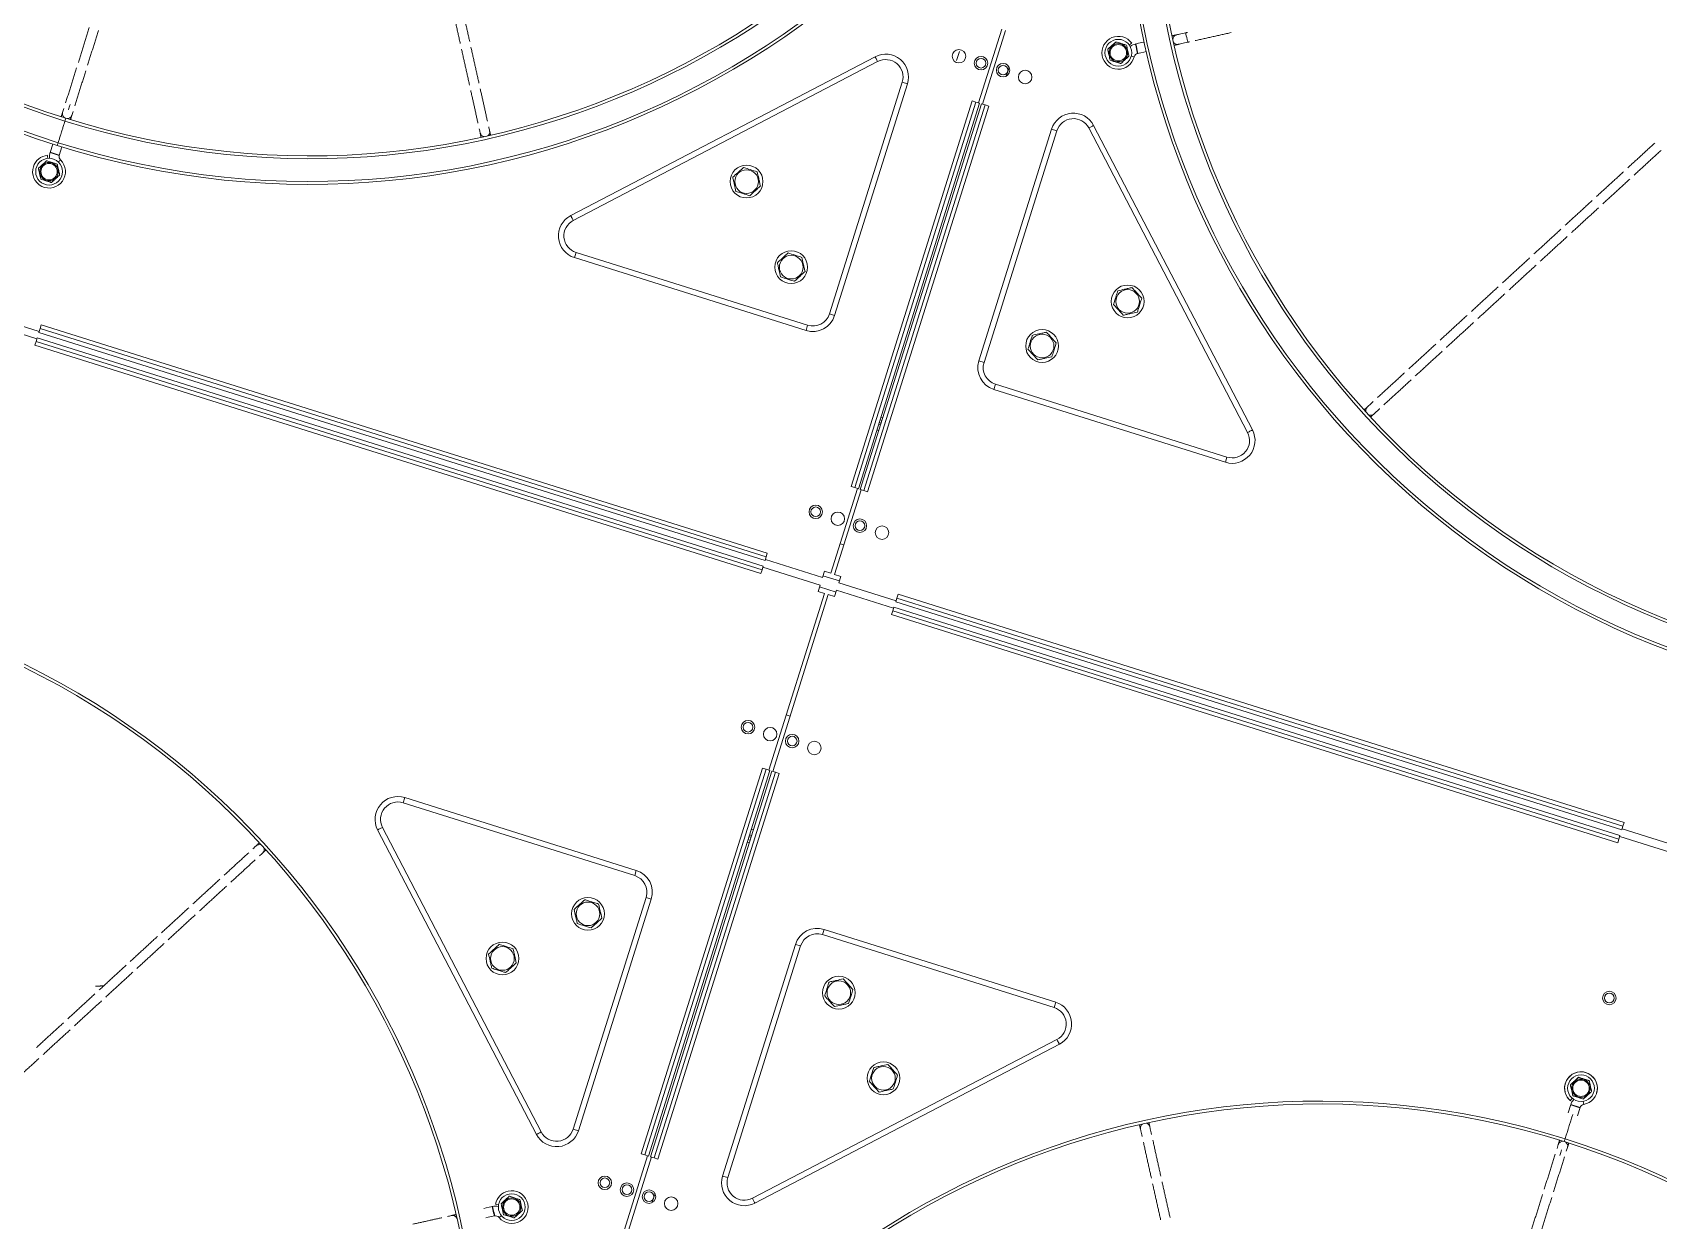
# Model space of a CAD drawing. Header units: metres. Extents: x -17822 to 152406, y -4219 to 19791.
# Drawn here: x 115973.1 to 116057.4, y 6709.3 to 6770.9 of the extents above; entities that cross this region are included whole.
import ezdxf

# ---------------------------------------------------------------- set-up
doc = ezdxf.new("R2010")
doc.units = ezdxf.units.M
doc.header["$LTSCALE"] = 100
doc.header["$MEASUREMENT"] = 0
doc.layers.get('0').update_dxf_attribs({"color": 9, "lineweight": 9})
doc.layers.add('Chiller', color=32, linetype='Continuous', lineweight=9)

# ---------------------------------------------------------------- blocks, each defined once
blk = doc.blocks.new('Chiller')
at = {"layer": 'Chiller', "linetype": 'Continuous'}
for p, q in [((201.935, 90.194), (200.735, 86.378)), ((202.132, 90.132), (200.933, 86.316)), ((195.373, 88.768), (179.592, 80.536)), ((179.722, 80.285), (195.503, 88.518)), ((199.742, 89.043), (199.596, 88.576)), ((202.245, 88), (202.171, 87.766)), ((202.318, 88.234), (202.245, 88)), ((196.778, 87.45), (193.004, 75.443)), ((193.274, 75.358), (197.048, 87.365)), ((196.778, 87.45), (197.048, 87.365)), ((153.318, 86.082), (153.255, 85.882)), ((153.557, 86.009), (153.602, 86.152)), ((153.602, 86.152), (153.647, 86.295)), ((200.405, 86.482), (194.122, 66.496)), ((200.596, 86.422), (194.313, 66.436)), ((200.786, 86.362), (194.504, 66.376)), ((194.599, 66.346), (200.882, 86.332)), ((194.79, 66.286), (201.073, 86.272)), ((194.981, 66.226), (201.263, 86.212)), ((200.405, 86.482), (200.596, 86.422)), ((200.596, 86.422), (200.786, 86.362)), ((201.073, 86.272), (200.882, 86.332)), ((201.263, 86.212), (201.073, 86.272)), ((153.274, 85.109), (153.319, 85.252)), ((153.332, 85.294), (153.319, 85.252)), ((153.332, 85.294), (153.377, 85.437)), ((153.422, 85.58), (153.377, 85.437)), ((153.732, 85.732), (153.796, 85.935)), ((214.931, 69.427), (206.699, 85.208)), ((152.979, 84.17), (153.024, 84.313)), ((153.041, 84.368), (153.024, 84.313)), ((153.041, 84.368), (153.086, 84.511)), ((153.099, 84.553), (153.086, 84.511)), ((153.099, 84.553), (153.144, 84.697)), ((153.157, 84.738), (153.144, 84.697)), ((153.157, 84.738), (153.202, 84.882)), ((153.216, 84.923), (153.202, 84.882)), ((153.216, 84.923), (153.261, 85.067)), ((153.274, 85.109), (153.261, 85.067)), ((204.522, 85.015), (200.747, 73.009)), ((204.792, 84.931), (201.017, 72.924)), ((204.792, 84.931), (204.522, 85.015)), ((214.68, 69.296), (206.448, 85.077)), ((152.741, 84.246), (152.602, 83.805)), ((153.079, 83.655), (152.602, 83.805)), ((153.085, 83.673), (152.608, 83.823)), ((153.079, 83.655), (153.218, 84.096)), ((179.784, 78.359), (179.869, 78.629)), ((191.875, 74.854), (179.869, 78.629)), ((179.784, 78.359), (191.791, 74.585)), ((151.925, 74.149), (148.109, 75.348)), ((148.231, 75.737), (152.047, 74.537)), ((193.004, 75.443), (193.274, 75.358)), ((151.881, 74.009), (151.941, 74.2)), ((151.941, 74.2), (189.575, 62.37)), ((152.091, 74.677), (152.031, 74.486)), ((189.665, 62.656), (152.031, 74.486)), ((152.151, 74.868), (152.091, 74.677)), ((189.725, 62.847), (152.091, 74.677)), ((152.151, 74.868), (189.785, 63.037)), ((191.791, 74.585), (191.875, 74.854)), ((151.881, 74.009), (151.821, 73.818)), ((189.456, 61.988), (151.821, 73.818)), ((151.881, 74.009), (189.516, 62.179)), ((201.017, 72.924), (200.747, 73.009)), ((201.521, 71.526), (201.606, 71.796)), ((201.606, 71.796), (213.612, 68.021)), ((201.521, 71.526), (213.528, 67.752)), ((195.673, 70.097), (195.769, 70.067)), ((195.559, 69.399), (195.463, 69.429)), ((195.649, 69.685), (195.553, 69.715)), ((195.583, 69.81), (195.679, 69.78)), ((195.628, 69.953), (195.724, 69.923)), ((213.528, 67.752), (213.612, 68.021)), ((193.073, 62.004), (194.453, 66.392)), ((193.271, 61.942), (194.65, 66.33)), ((194.122, 66.496), (194.313, 66.436)), ((194.313, 66.436), (194.504, 66.376)), ((194.79, 66.286), (194.599, 66.346)), ((194.981, 66.226), (194.79, 66.286)), ((193.751, 63.468), (193.553, 63.53)), ((189.575, 62.37), (189.516, 62.179)), ((189.665, 62.656), (189.725, 62.847)), ((189.682, 62.707), (192.639, 61.777)), ((189.725, 62.847), (189.785, 63.037)), ((189.516, 62.179), (189.456, 61.988)), ((189.559, 62.318), (192.517, 61.389)), ((192.743, 62.108), (192.639, 61.777)), ((193.526, 61.599), (192.668, 61.869)), ((192.743, 62.108), (193.073, 62.004)), ((193.601, 61.838), (193.271, 61.942)), ((193.601, 61.838), (193.497, 61.507)), ((192.743, 60.954), (189.864, 51.796)), ((192.941, 60.892), (190.062, 51.734)), ((192.413, 61.058), (192.517, 61.389)), ((192.413, 61.058), (192.743, 60.954)), ((193.346, 61.027), (192.488, 61.297)), ((193.271, 60.788), (192.941, 60.892)), ((193.271, 60.788), (193.375, 61.119)), ((196.333, 60.189), (193.375, 61.119)), ((196.455, 60.578), (193.497, 61.507)), ((196.439, 60.527), (196.499, 60.717)), ((196.499, 60.717), (196.559, 60.908)), ((234.133, 48.887), (196.499, 60.717)), ((196.559, 60.908), (234.193, 49.078)), ((196.289, 60.05), (196.229, 59.859)), ((233.863, 48.028), (196.229, 59.859)), ((196.349, 60.24), (196.289, 60.05)), ((196.289, 60.05), (233.923, 48.219)), ((196.349, 60.24), (233.983, 48.41)), ((234.073, 48.696), (196.439, 60.527)), ((190.962, 54.596), (190.764, 54.658)), ((189.534, 51.9), (183.251, 31.914)), ((189.725, 51.84), (183.442, 31.854)), ((189.916, 51.78), (183.633, 31.794)), ((183.728, 31.764), (190.011, 51.75)), ((183.919, 31.704), (190.202, 51.69)), ((184.11, 31.644), (190.393, 51.63)), ((189.534, 51.9), (189.725, 51.84)), ((189.725, 51.84), (189.916, 51.78)), ((190.202, 51.69), (190.011, 51.75)), ((190.393, 51.63), (190.202, 51.69)), ((170.987, 50.375), (170.902, 50.105)), ((182.909, 46.331), (170.902, 50.105)), ((170.987, 50.375), (182.994, 46.6)), ((234.133, 48.887), (234.073, 48.696)), ((234.133, 48.887), (234.193, 49.078)), ((177.816, 32.918), (169.584, 48.699)), ((169.834, 48.83), (178.067, 33.049)), ((188.746, 48.06), (188.841, 48.03)), ((188.791, 48.203), (188.886, 48.173)), ((188.836, 48.346), (188.931, 48.316)), ((188.961, 48.411), (188.866, 48.441)), ((189.051, 48.697), (188.956, 48.727)), ((233.863, 48.028), (233.923, 48.219)), ((233.923, 48.219), (233.983, 48.41)), ((237.783, 47.159), (233.967, 48.359)), ((234.089, 48.747), (237.905, 47.548)), ((182.994, 46.6), (182.909, 46.331)), ((179.723, 33.196), (183.497, 45.202)), ((183.767, 45.117), (179.993, 33.111)), ((183.497, 45.202), (183.767, 45.117)), ((192.724, 43.542), (192.639, 43.272)), ((192.639, 43.272), (204.646, 39.497)), ((192.724, 43.542), (204.731, 39.767)), ((187.467, 30.761), (191.241, 42.768)), ((187.737, 30.677), (191.511, 42.683)), ((191.511, 42.683), (191.241, 42.768)), ((204.731, 39.767), (204.646, 39.497)), ((204.792, 37.841), (189.011, 29.609)), ((204.923, 37.59), (189.142, 29.358)), ((231.297, 34.03), (231.436, 34.471)), ((231.474, 33.758), (231.429, 33.615)), ((231.907, 34.303), (231.43, 34.453)), ((231.913, 34.321), (231.436, 34.471)), ((231.474, 33.758), (231.491, 33.813)), ((231.536, 33.956), (231.491, 33.813)), ((231.913, 34.321), (231.774, 33.88)), ((179.723, 33.196), (179.993, 33.111)), ((231.183, 32.833), (231.196, 32.875)), ((231.241, 33.018), (231.196, 32.875)), ((231.241, 33.018), (231.254, 33.06)), ((231.299, 33.203), (231.254, 33.06)), ((231.299, 33.203), (231.312, 33.245)), ((231.357, 33.388), (231.312, 33.245)), ((231.357, 33.388), (231.37, 33.43)), ((231.415, 33.573), (231.37, 33.43)), ((231.415, 33.573), (231.429, 33.615)), ((230.72, 32.194), (230.783, 32.395)), ((230.958, 32.117), (230.913, 31.974)), ((231.093, 32.546), (231.138, 32.69)), ((231.183, 32.833), (231.138, 32.69)), ((231.26, 32.245), (231.196, 32.042)), ((182.382, 27.995), (183.582, 31.81)), ((182.58, 27.932), (183.779, 31.748)), ((183.251, 31.914), (183.442, 31.854)), ((183.442, 31.854), (183.633, 31.794)), ((183.919, 31.704), (183.728, 31.764)), ((184.11, 31.644), (183.919, 31.704)), ((230.913, 31.974), (230.868, 31.831)), ((187.737, 30.677), (187.467, 30.761)), ((183.818, 29.383), (183.892, 29.617)), ((183.892, 29.617), (183.965, 29.85)), ((175.88, 28.61), (176.001, 28.71))]:
    blk.add_line(p, q, dxfattribs=at)
at = {"layer": 'Chiller', "linetype": 'Continuous', "flags": 128}
for points in [[(209.315, 89.528), (209.197, 89.502), (209.033, 89.465), (208.864, 89.428)], [(208.972, 88.94), (208.968, 88.958), (208.956, 89.011), (208.939, 89.09), (208.918, 89.184), (208.897, 89.277), (208.879, 89.356), (208.868, 89.409), (208.864, 89.428), (208.864, 89.428)], [(208.991, 88.944), (208.987, 88.962), (208.975, 89.015), (208.957, 89.094), (208.936, 89.188), (208.916, 89.281), (208.898, 89.36), (208.886, 89.413), (208.882, 89.432), (208.882, 89.432)], [(211.469, 90.008), (211.384, 89.989), (211.302, 89.97), (211.225, 89.953), (211.155, 89.938), (211.095, 89.924), (211.046, 89.914), (211.01, 89.906), (210.988, 89.901)], [(211.097, 89.413), (211.119, 89.417), (211.155, 89.425), (211.204, 89.436), (211.264, 89.45), (211.334, 89.465), (211.411, 89.482), (211.493, 89.501), (211.578, 89.52)], [(211.578, 89.52), (211.574, 89.538), (211.562, 89.591), (211.544, 89.67), (211.523, 89.764), (211.503, 89.857), (211.485, 89.936), (211.473, 89.989), (211.469, 90.008), (211.469, 90.008)], [(195.503, 88.518), (195.482, 88.558), (195.461, 88.598), (195.442, 88.636), (195.423, 88.671), (195.407, 88.703), (195.393, 88.73), (195.381, 88.752), (195.373, 88.768)], [(208.803, 88.762), (208.784, 88.767), (208.732, 88.781), (208.653, 88.801), (208.651, 88.801)], [(208.972, 88.94), (209.142, 88.977), (209.306, 89.014), (209.423, 89.04)], [(175.389, 84.924), (175.384, 84.946), (175.376, 84.982), (175.365, 85.031), (175.352, 85.091), (175.341, 85.142)], [(206.448, 85.077), (206.489, 85.098), (206.529, 85.119), (206.567, 85.139), (206.602, 85.157), (206.633, 85.174), (206.66, 85.188), (206.682, 85.199), (206.699, 85.208)], [(174.853, 85.034), (174.864, 84.982), (174.877, 84.922), (174.888, 84.873), (174.896, 84.837), (174.901, 84.815)], [(152.471, 83.659), (152.472, 83.64), (152.478, 83.586), (152.485, 83.506)], [(179.592, 80.536), (179.6, 80.52), (179.612, 80.497), (179.626, 80.47), (179.642, 80.439), (179.661, 80.404), (179.68, 80.366), (179.701, 80.326), (179.722, 80.285)], [(221.19, 70.898), (221.187, 70.895), (221.125, 70.838), (221.067, 70.785), (221.014, 70.737), (220.969, 70.695), (220.932, 70.661), (220.905, 70.636), (220.888, 70.621)], [(221.226, 70.253), (221.243, 70.268), (221.27, 70.293), (221.307, 70.327), (221.352, 70.368), (221.405, 70.417), (221.463, 70.47), (221.525, 70.527), (221.528, 70.53)], [(214.931, 69.427), (214.915, 69.418), (214.892, 69.407), (214.865, 69.393), (214.834, 69.376), (214.799, 69.358), (214.761, 69.338), (214.721, 69.317), (214.68, 69.296)], [(169.584, 48.699), (169.6, 48.708), (169.622, 48.719), (169.649, 48.734), (169.681, 48.75), (169.716, 48.768), (169.754, 48.788), (169.794, 48.809), (169.834, 48.83)], [(163.124, 47.722), (163.162, 47.758), (163.208, 47.799), (163.245, 47.833), (163.272, 47.858), (163.288, 47.873)], [(163.626, 47.505), (163.61, 47.49), (163.583, 47.465), (163.546, 47.431), (163.501, 47.389), (163.462, 47.354)], [(204.923, 37.59), (204.914, 37.607), (204.903, 37.629), (204.889, 37.656), (204.872, 37.687), (204.854, 37.722), (204.834, 37.76), (204.813, 37.8), (204.792, 37.841)], [(231.411, 34.666), (231.424, 34.68), (231.459, 34.722), (231.511, 34.783)], [(178.067, 33.049), (178.026, 33.028), (177.986, 33.007), (177.948, 32.987), (177.913, 32.969), (177.882, 32.953), (177.855, 32.939), (177.832, 32.927), (177.816, 32.918)], [(209.215, 32.802), (209.214, 32.806), (209.195, 32.889), (209.178, 32.966), (209.163, 33.035), (209.149, 33.096), (209.138, 33.144), (209.13, 33.18), (209.126, 33.202)], [(209.614, 33.311), (209.618, 33.289), (209.626, 33.253), (209.637, 33.204), (209.651, 33.144), (209.666, 33.074), (209.683, 32.997), (209.702, 32.915), (209.703, 32.911)], [(189.011, 29.609), (189.033, 29.568), (189.053, 29.528), (189.073, 29.49), (189.092, 29.455), (189.108, 29.424), (189.122, 29.397), (189.134, 29.374), (189.142, 29.358)], [(173.21, 28.667), (173.251, 28.677), (173.311, 28.69), (173.36, 28.701), (173.396, 28.709), (173.418, 28.714)], [(175.091, 29.086), (175.209, 29.112), (175.373, 29.149), (175.543, 29.187)], [(175.651, 28.699), (175.482, 28.661), (175.317, 28.624), (175.2, 28.598)], [(175.633, 28.695), (175.629, 28.713), (175.617, 28.766), (175.599, 28.845), (175.578, 28.939), (175.558, 29.032), (175.54, 29.111), (175.528, 29.164), (175.524, 29.183)], [(175.651, 28.699), (175.647, 28.717), (175.635, 28.77), (175.618, 28.849), (175.597, 28.943), (175.576, 29.036), (175.558, 29.115), (175.547, 29.168), (175.543, 29.187), (175.543, 29.187)], [(175.699, 29.305), (175.717, 29.302), (175.771, 29.292), (175.851, 29.277), (175.853, 29.277)]]:
    blk.add_lwpolyline(points, dxfattribs=at)
at = {"layer": 'Chiller', "linetype": 'Continuous'}
for centre, radius in [((207.98, 88.975), 0.693), ((207.98, 88.975), 0.477), ((207.98, 88.975), 0.425), ((199.717, 88.795), 0.35), ((200.861, 88.435), 0.35), ((200.861, 88.435), 0.25), ((202.006, 88.075), 0.35), ((202.006, 88.075), 0.25), ((203.151, 87.715), 0.35), ((152.552, 82.813), 0.693), ((152.552, 82.813), 0.477), ((152.552, 82.813), 0.425), ((188.71, 82.298), 0.85), ((188.71, 82.298), 0.612), ((191.023, 77.865), 0.85), ((191.023, 77.865), 0.612), ((208.461, 76.089), 0.85), ((208.461, 76.089), 0.612), ((204.028, 73.777), 0.85), ((204.028, 73.777), 0.612), ((192.295, 65.184), 0.35), ((192.295, 65.184), 0.25), ((193.439, 64.824), 0.35), ((194.584, 64.464), 0.35), ((194.584, 64.464), 0.25), ((195.729, 64.104), 0.35), ((188.786, 54.022), 0.35), ((188.786, 54.022), 0.25), ((189.931, 53.662), 0.35), ((191.075, 53.302), 0.35), ((191.075, 53.302), 0.25), ((192.22, 52.943), 0.35), ((180.487, 44.349), 0.85), ((180.487, 44.349), 0.612), ((176.054, 42.037), 0.85), ((176.054, 42.037), 0.612), ((193.492, 40.261), 0.85), ((193.492, 40.261), 0.612), ((233.432, 39.987), 0.35), ((233.432, 39.987), 0.25), ((195.805, 35.828), 0.85), ((195.805, 35.828), 0.612), ((231.962, 35.313), 0.693), ((231.962, 35.313), 0.693), ((231.962, 35.313), 0.477), ((231.962, 35.313), 0.477), ((231.962, 35.313), 0.425), ((231.962, 35.313), 0.425), ((181.364, 30.411), 0.35), ((181.364, 30.411), 0.25), ((182.508, 30.051), 0.35), ((176.535, 29.151), 0.693), ((176.535, 29.151), 0.477), ((176.535, 29.151), 0.425), ((182.508, 30.051), 0.25), ((183.653, 29.692), 0.35), ((183.653, 29.692), 0.25), ((184.798, 29.332), 0.35), ((184.798, 29.332), 0.35)]:
    blk.add_circle(centre, radius, dxfattribs=at)
for centre, radius, start, end in [((166.047, 125.742), 43.578, 72.54925, 252.54925), ((166.047, 125.742), 43.428, 72.54925, 252.54925), ((166.047, 125.742), 42.25, 72.54925, 252.54925), ((166.047, 125.742), 42.1, 72.54925, 252.54925), ((166.047, 125.742), 43.578, 252.54925, 72.54925), ((166.047, 125.742), 43.428, 252.54925, 72.54925), ((166.047, 125.742), 42.25, 252.54925, 72.54925), ((166.047, 125.742), 42.1, 252.54925, 72.54925), ((251.905, 98.752), 43.578, 72.54925, 252.54925), ((251.905, 98.752), 43.428, 72.54925, 252.54925), ((251.905, 98.752), 42.25, 72.54925, 252.54925), ((251.905, 98.752), 42.1, 72.54925, 252.54925), ((207.98, 88.975), 0.85, 35.51356, 345.51356), ((166.562, 148.336), 72.378, 305.45342, 305.5777), ((209.045, 88.7), 0.75, 102.54925, 127.06644), ((211.044, 89.66), 0.247, 102.8916, 177.97025), ((211.045, 89.654), 0.247, 207.13307, 282.2064), ((195.92, 87.72), 1.183, 342.54925, 117.54925), ((195.92, 87.72), 0.9, 342.54925, 117.54925), ((209.045, 88.7), 0.25, 102.54925, 165.51356), ((153.491, 85.809), 0.247, 162.90533, 237.95237), ((153.496, 85.807), 0.247, 267.15795, 342.18136), ((205.65, 84.661), 1.183, 27.54925, 162.54925), ((205.65, 84.661), 0.9, 27.54925, 162.54925), ((175.141, 84.87), 0.246, 192.77752, 260.37725), ((175.149, 84.871), 0.246, 304.73142, 12.32198), ((152.552, 82.813), 0.85, 95.51356, 162.54925), ((153.323, 83.598), 0.75, 162.54925, 187.06825), ((153.323, 83.598), 0.25, 162.54925, 225.51356), ((152.552, 82.813), 0.85, 162.54925, 45.51356), ((194.739, 42.471), 58.367, 135.44588, 135.59999), ((180.139, 79.487), 1.183, 117.54925, 252.54925), ((180.139, 79.487), 0.9, 117.54925, 252.54925), ((192.145, 75.713), 1.183, 252.54925, 342.54925), ((192.145, 75.713), 0.9, 252.54925, 342.54925), ((201.876, 72.654), 1.183, 162.54925, 252.54925), ((201.876, 72.654), 0.9, 162.54925, 252.54925), ((221.055, 70.44), 0.246, 132.75617, 200.38744), ((221.061, 70.435), 0.246, 244.72651, 312.31573), ((213.882, 68.88), 1.183, 252.54925, 27.54925), ((213.882, 68.88), 0.9, 252.54925, 27.54925), ((132.61, 19.374), 42.25, 252.54925, 72.54925), ((132.61, 19.374), 42.1, 252.54925, 72.54925), ((170.632, 49.246), 1.183, 72.54925, 207.54925), ((170.632, 49.246), 0.9, 72.54925, 207.54925), ((163.454, 47.691), 0.246, 64.72126, 132.32098), ((163.459, 47.686), 0.246, 312.77653, 20.36709), ((182.639, 45.472), 1.183, 342.54925, 72.54925), ((182.639, 45.472), 0.9, 342.54925, 72.54925), ((192.369, 42.413), 1.183, 72.54925, 162.54925), ((192.369, 42.413), 0.9, 72.54925, 162.54925), ((204.376, 38.639), 1.183, 297.54925, 72.54925), ((204.376, 38.639), 0.9, 297.54925, 72.54925), ((231.962, 35.313), 0.85, 342.54925, 225.51356), ((231.962, 35.313), 0.85, 162.54925, 229.58495), ((231.962, 35.313), 0.85, 279.58495, 162.54925), ((218.468, -7.616), 42.25, 72.54925, 252.54925), ((232.146, 34.228), 0.75, 138.03026, 162.54925), ((289.644, 44.261), 58.367, 189.49852, 189.65263), ((218.468, -7.616), 42.1, 72.54925, 252.54925), ((232.146, 34.228), 0.25, 99.58495, 162.54925), ((178.865, 33.466), 1.183, 207.54925, 342.54925), ((178.865, 33.466), 0.9, 207.54925, 342.54925), ((209.366, 33.255), 0.246, 124.71107, 192.34234), ((209.373, 33.256), 0.246, 12.78278, 80.372), ((218.468, -7.616), 42.25, 252.54925, 72.54925), ((218.468, -7.616), 42.1, 252.54925, 72.54925), ((231.018, 32.319), 0.247, 87.14614, 162.19318), ((231.024, 32.317), 0.247, 342.91715, 57.94056), ((188.595, 30.407), 1.183, 162.54925, 297.54925), ((188.595, 30.407), 0.9, 162.54925, 297.54925), ((176.535, 29.151), 0.85, 102.54925, 169.58495), ((176.535, 29.151), 0.85, 219.58495, 102.54925), ((173.47, 28.472), 0.247, 27.15219, 102.18729), ((175.687, 28.45), 0.75, 78.02853, 102.54925), ((175.687, 28.45), 0.25, 39.58495, 102.54925)]:
    blk.add_arc(centre, radius, start, end, dxfattribs=at)
for points in [[(173.455, 91.313), (173.87, 89.45)], [(174.358, 89.558), (173.945, 91.412)], [(154.639, 90.285), (154.071, 88.477)], [(154.547, 88.326), (155.117, 90.137)], [(210.988, 89.901), (210.757, 89.849)], [(210.866, 89.361), (211.097, 89.413)], [(211.56, 90.028), (211.469, 90.008)], [(211.578, 89.52), (211.666, 89.539)], [(211.962, 89.605), (213.821, 90.019)], [(173.935, 89.154), (174.347, 87.303)], [(174.837, 87.403), (174.423, 89.262)], [(153.982, 88.194), (153.41, 86.374)], [(153.886, 86.221), (154.456, 88.036)], [(174.412, 87.015), (174.787, 85.326)], [(175.275, 85.435), (174.902, 87.114)], [(153.255, 85.882), (153.184, 85.655)], [(153.661, 85.505), (153.732, 85.732)], [(174.901, 84.815), (174.95, 84.594)], [(175.438, 84.703), (175.389, 84.924)], [(235.783, 84.293), (234.385, 83.01)], [(234.714, 82.633), (236.113, 83.918)], [(234.162, 82.805), (232.76, 81.519)], [(233.098, 81.15), (234.492, 82.429)], [(232.542, 81.318), (231.144, 80.035)], [(231.476, 79.661), (232.875, 80.945)], [(230.922, 79.831), (229.523, 78.547)], [(229.85, 78.169), (231.251, 79.454)], [(229.297, 78.339), (227.901, 77.058)], [(228.238, 76.688), (229.633, 77.969)], [(227.676, 76.852), (226.278, 75.568)], [(226.611, 75.195), (228.011, 76.481)], [(226.059, 75.367), (224.658, 74.081)], [(224.987, 73.705), (226.389, 74.991)], [(224.438, 73.88), (223.036, 72.592)], [(223.373, 72.224), (224.77, 73.506)], [(222.811, 72.386), (221.412, 71.102)], [(221.749, 70.733), (223.151, 72.019)], [(220.888, 70.621), (220.721, 70.468)], [(221.06, 70.1), (221.226, 70.253)], [(161.628, 46.35), (162.903, 47.519)], [(163.288, 47.873), (163.455, 48.027)], [(163.793, 47.658), (163.626, 47.505)], [(163.241, 47.151), (161.973, 45.988)], [(160.014, 44.868), (161.41, 46.15)], [(161.755, 45.787), (160.352, 44.499)], [(158.385, 43.372), (159.791, 44.663)], [(160.129, 44.295), (158.73, 43.01)], [(156.765, 41.885), (158.168, 43.173)], [(158.514, 42.812), (157.11, 41.523)], [(155.15, 40.403), (156.547, 41.686)], [(156.894, 41.325), (155.489, 40.036)], [(155.388, 40.622), (154.958, 40.593)], [(153.524, 38.91), (154.925, 40.197)], [(155.273, 39.837), (153.874, 38.553)], [(151.902, 37.421), (153.304, 38.709)], [(153.649, 38.346), (152.247, 37.059)], [(152.027, 36.858), (150.631, 35.576)], [(209.126, 33.202), (209.076, 33.423)], [(209.564, 33.532), (209.614, 33.311)], [(209.693, 30.654), (209.28, 32.508)], [(209.768, 32.618), (210.181, 30.761)], [(230.783, 32.395), (230.854, 32.621)], [(231.331, 32.471), (231.26, 32.245)], [(230.056, 30.083), (230.628, 31.902)], [(231.106, 31.755), (230.536, 29.94)], [(210.172, 28.499), (209.759, 30.357)], [(210.247, 30.466), (210.659, 28.616)], [(229.399, 27.991), (229.967, 29.8)], [(230.444, 29.65), (229.875, 27.839)], [(173.418, 28.714), (173.649, 28.765)], [(171.409, 28.267), (172.917, 28.602)]]:
    blk.add_open_spline(points, degree=1, dxfattribs=at)
for points, knots in [([(207.429, 89.148), (207.437, 89.155), (207.468, 89.184), (207.541, 89.251), (207.658, 89.358), (207.766, 89.458), (207.836, 89.521), (207.852, 89.536), (207.855, 89.538)], [0, 0, 0, 0, 0.061533, 0.243717, 0.500216, 0.869735, 0.981561, 1, 1, 1, 1]), ([(207.855, 89.538), (207.873, 89.532), (207.929, 89.515), (208.032, 89.483), (208.164, 89.441), (208.294, 89.4), (208.374, 89.375), (208.405, 89.365)], [0, 0, 0, 0, 0.1112877, 0.3252305, 0.5408352, 0.8208977, 1, 1, 1, 1]), ([(208.405, 89.365), (208.41, 89.346), (208.422, 89.289), (208.446, 89.184), (208.476, 89.048), (208.505, 88.916), (208.524, 88.834), (208.531, 88.802)], [0, 0, 0, 0, 0.1113186, 0.3252305, 0.5408487, 0.8209009, 1, 1, 1, 1]), ([(207.555, 88.584), (207.55, 88.604), (207.538, 88.66), (207.514, 88.766), (207.484, 88.901), (207.455, 89.034), (207.436, 89.116), (207.429, 89.148)], [0, 0, 0, 0, 0.111314, 0.32527, 0.540883, 0.820939, 1, 1, 1, 1]), ([(208.105, 88.411), (208.087, 88.417), (208.031, 88.435), (207.928, 88.467), (207.796, 88.509), (207.666, 88.549), (207.586, 88.575), (207.555, 88.584)], [0, 0, 0, 0, 0.111362, 0.325305, 0.54091, 0.820973, 1, 1, 1, 1]), ([(208.531, 88.802), (208.523, 88.794), (208.492, 88.766), (208.419, 88.699), (208.302, 88.592), (208.193, 88.492), (208.124, 88.428), (208.108, 88.413), (208.105, 88.411)], [0, 0, 0, 0, 0.061569, 0.2437139, 0.5002141, 0.8697384, 0.9815609, 1, 1, 1, 1]), ([(152.001, 82.986), (152.016, 83), (152.059, 83.039), (152.139, 83.112), (152.241, 83.206), (152.341, 83.298), (152.403, 83.355), (152.427, 83.377)], [0, 0, 0, 0, 0.111316, 0.325271, 0.540885, 0.820939, 1, 1, 1, 1]), ([(152.127, 82.423), (152.125, 82.433), (152.115, 82.474), (152.094, 82.571), (152.06, 82.726), (152.027, 82.87), (152.007, 82.962), (152.002, 82.983), (152.001, 82.986)], [0, 0, 0, 0, 0.061534, 0.243715, 0.500215, 0.869736, 0.981559, 1, 1, 1, 1]), ([(152.427, 83.377), (152.446, 83.371), (152.501, 83.353), (152.604, 83.321), (152.736, 83.279), (152.866, 83.239), (152.946, 83.213), (152.978, 83.204)], [0, 0, 0, 0, 0.1112877, 0.3252305, 0.5408352, 0.8208977, 1, 1, 1, 1]), ([(153.103, 82.64), (153.088, 82.627), (153.046, 82.588), (152.966, 82.514), (152.864, 82.421), (152.764, 82.329), (152.702, 82.272), (152.678, 82.25)], [0, 0, 0, 0, 0.1113546, 0.3252697, 0.5408846, 0.820939, 1, 1, 1, 1]), ([(152.978, 83.204), (152.98, 83.193), (152.989, 83.152), (153.011, 83.055), (153.045, 82.901), (153.077, 82.757), (153.098, 82.664), (153.102, 82.643), (153.103, 82.64)], [0, 0, 0, 0, 0.061534, 0.243715, 0.500216, 0.869737, 0.98156, 1, 1, 1, 1]), ([(188.547, 83.031), (188.499, 82.987), (188.402, 82.898), (188.214, 82.725), (188.079, 82.601), (187.994, 82.523)], [0, 0, 0, 0, 0.264857, 0.535476, 1, 1, 1, 1]), ([(189.263, 82.806), (189.232, 82.815), (189.084, 82.862), (188.837, 82.939), (188.633, 83.004), (188.547, 83.031)], [0, 0, 0, 0, 0.132149, 0.636348, 1, 1, 1, 1]), ([(189.426, 82.073), (189.412, 82.136), (189.383, 82.265), (189.328, 82.514), (189.288, 82.693), (189.263, 82.806)], [0, 0, 0, 0, 0.264857, 0.535476, 1, 1, 1, 1]), ([(152.678, 82.25), (152.659, 82.256), (152.604, 82.273), (152.5, 82.305), (152.368, 82.347), (152.238, 82.388), (152.158, 82.413), (152.127, 82.423)], [0, 0, 0, 0, 0.111362, 0.325305, 0.54091, 0.820973, 1, 1, 1, 1]), ([(187.994, 82.523), (188.008, 82.46), (188.037, 82.331), (188.092, 82.082), (188.132, 81.903), (188.157, 81.79)], [0, 0, 0, 0, 0.264857, 0.535445, 1, 1, 1, 1]), ([(188.157, 81.79), (188.243, 81.764), (188.447, 81.699), (188.694, 81.622), (188.842, 81.575), (188.873, 81.565)], [0, 0, 0, 0, 0.363652, 0.867851, 1, 1, 1, 1]), ([(188.873, 81.565), (188.921, 81.609), (189.018, 81.698), (189.206, 81.871), (189.341, 81.995), (189.426, 82.073)], [0, 0, 0, 0, 0.264857, 0.535476, 1, 1, 1, 1]), ([(190.86, 78.598), (190.812, 78.554), (190.715, 78.465), (190.527, 78.292), (190.392, 78.168), (190.307, 78.09)], [0, 0, 0, 0, 0.264857, 0.535476, 1, 1, 1, 1]), ([(191.576, 78.372), (191.49, 78.399), (191.286, 78.464), (191.039, 78.541), (190.89, 78.588), (190.86, 78.598)], [0, 0, 0, 0, 0.3636912, 0.8678589, 1, 1, 1, 1]), ([(190.307, 78.09), (190.321, 78.026), (190.349, 77.898), (190.405, 77.649), (190.445, 77.47), (190.47, 77.357)], [0, 0, 0, 0, 0.2648574, 0.5354749, 1, 1, 1, 1]), ([(191.186, 77.132), (191.234, 77.176), (191.331, 77.265), (191.519, 77.438), (191.654, 77.562), (191.739, 77.64)], [0, 0, 0, 0, 0.2648575, 0.5354438, 1, 1, 1, 1]), ([(191.739, 77.64), (191.725, 77.703), (191.696, 77.832), (191.64, 78.081), (191.601, 78.26), (191.576, 78.372)], [0, 0, 0, 0, 0.264857, 0.535476, 1, 1, 1, 1]), ([(190.47, 77.357), (190.501, 77.348), (190.649, 77.301), (190.896, 77.224), (191.1, 77.159), (191.186, 77.132)], [0, 0, 0, 0, 0.1321411, 0.6363088, 1, 1, 1, 1]), ([(208.686, 76.805), (208.622, 76.791), (208.494, 76.763), (208.245, 76.707), (208.066, 76.667), (207.953, 76.642)], [0, 0, 0, 0, 0.264847, 0.53549, 1, 1, 1, 1]), ([(209.193, 76.252), (209.149, 76.3), (209.06, 76.397), (208.888, 76.586), (208.764, 76.72), (208.686, 76.805)], [0, 0, 0, 0, 0.264861, 0.535465, 1, 1, 1, 1]), ([(207.953, 76.642), (207.926, 76.557), (207.862, 76.352), (207.784, 76.105), (207.738, 75.957), (207.728, 75.926)], [0, 0, 0, 0, 0.36368, 0.867857, 1, 1, 1, 1]), ([(207.728, 75.926), (207.772, 75.878), (207.861, 75.781), (208.034, 75.593), (208.158, 75.458), (208.236, 75.373)], [0, 0, 0, 0, 0.264847, 0.53549, 1, 1, 1, 1]), ([(208.968, 75.536), (208.978, 75.567), (209.025, 75.715), (209.102, 75.962), (209.167, 76.167), (209.193, 76.252)], [0, 0, 0, 0, 0.132143, 0.63632, 1, 1, 1, 1]), ([(208.236, 75.373), (208.299, 75.387), (208.428, 75.416), (208.677, 75.472), (208.856, 75.511), (208.968, 75.536)], [0, 0, 0, 0, 0.264861, 0.535465, 1, 1, 1, 1]), ([(203.52, 74.33), (203.511, 74.299), (203.464, 74.151), (203.386, 73.904), (203.322, 73.699), (203.295, 73.614)], [0, 0, 0, 0, 0.132143, 0.63632, 1, 1, 1, 1]), ([(204.253, 74.493), (204.189, 74.479), (204.061, 74.45), (203.811, 74.395), (203.633, 74.355), (203.52, 74.33)], [0, 0, 0, 0, 0.264862, 0.535465, 1, 1, 1, 1]), ([(204.76, 73.94), (204.716, 73.988), (204.627, 74.085), (204.455, 74.273), (204.331, 74.408), (204.253, 74.493)], [0, 0, 0, 0, 0.264847, 0.535489, 1, 1, 1, 1]), ([(203.295, 73.614), (203.339, 73.566), (203.428, 73.469), (203.601, 73.281), (203.725, 73.146), (203.803, 73.061)], [0, 0, 0, 0, 0.264862, 0.535464, 1, 1, 1, 1]), ([(204.535, 73.224), (204.562, 73.31), (204.627, 73.514), (204.704, 73.761), (204.751, 73.909), (204.76, 73.94)], [0, 0, 0, 0, 0.36368, 0.867857, 1, 1, 1, 1]), ([(203.803, 73.061), (203.866, 73.075), (203.995, 73.104), (204.244, 73.159), (204.423, 73.199), (204.535, 73.224)], [0, 0, 0, 0, 0.2648478, 0.5354892, 1, 1, 1, 1]), ([(179.771, 44.575), (179.819, 44.619), (179.916, 44.708), (180.104, 44.88), (180.239, 45.004), (180.324, 45.082)], [0, 0, 0, 0, 0.2648574, 0.5354749, 1, 1, 1, 1]), ([(180.324, 45.082), (180.355, 45.072), (180.503, 45.026), (180.75, 44.948), (180.954, 44.884), (181.04, 44.857)], [0, 0, 0, 0, 0.1321411, 0.6363088, 1, 1, 1, 1]), ([(181.04, 44.857), (181.054, 44.793), (181.083, 44.665), (181.138, 44.416), (181.178, 44.237), (181.203, 44.124)], [0, 0, 0, 0, 0.2648575, 0.5354438, 1, 1, 1, 1]), ([(179.934, 43.842), (179.92, 43.905), (179.891, 44.034), (179.836, 44.283), (179.796, 44.462), (179.771, 44.575)], [0, 0, 0, 0, 0.264857, 0.535476, 1, 1, 1, 1]), ([(180.65, 43.617), (180.564, 43.644), (180.36, 43.708), (180.113, 43.786), (179.965, 43.832), (179.934, 43.842)], [0, 0, 0, 0, 0.3636912, 0.8678589, 1, 1, 1, 1]), ([(181.203, 44.124), (181.155, 44.08), (181.058, 43.991), (180.87, 43.819), (180.735, 43.695), (180.65, 43.617)], [0, 0, 0, 0, 0.264857, 0.535476, 1, 1, 1, 1]), ([(175.338, 42.262), (175.386, 42.306), (175.483, 42.395), (175.671, 42.568), (175.806, 42.691), (175.891, 42.77)], [0, 0, 0, 0, 0.264857, 0.535445, 1, 1, 1, 1]), ([(175.501, 41.529), (175.487, 41.593), (175.458, 41.721), (175.403, 41.971), (175.363, 42.149), (175.338, 42.262)], [0, 0, 0, 0, 0.264857, 0.535476, 1, 1, 1, 1]), ([(175.891, 42.77), (175.977, 42.743), (176.181, 42.678), (176.428, 42.601), (176.576, 42.554), (176.607, 42.544)], [0, 0, 0, 0, 0.363652, 0.867851, 1, 1, 1, 1]), ([(176.607, 42.544), (176.621, 42.481), (176.65, 42.352), (176.705, 42.103), (176.745, 41.925), (176.77, 41.812)], [0, 0, 0, 0, 0.264857, 0.535476, 1, 1, 1, 1]), ([(176.217, 41.304), (176.186, 41.314), (176.038, 41.361), (175.791, 41.438), (175.587, 41.502), (175.501, 41.529)], [0, 0, 0, 0, 0.132149, 0.636348, 1, 1, 1, 1]), ([(176.77, 41.812), (176.722, 41.768), (176.625, 41.679), (176.437, 41.506), (176.302, 41.382), (176.217, 41.304)], [0, 0, 0, 0, 0.264857, 0.535476, 1, 1, 1, 1]), ([(192.759, 40.098), (192.769, 40.129), (192.816, 40.277), (192.893, 40.524), (192.958, 40.729), (192.984, 40.814)], [0, 0, 0, 0, 0.132143, 0.63632, 1, 1, 1, 1]), ([(192.984, 40.814), (193.048, 40.828), (193.177, 40.857), (193.426, 40.912), (193.604, 40.952), (193.717, 40.977)], [0, 0, 0, 0, 0.264862, 0.535464, 1, 1, 1, 1]), ([(193.717, 40.977), (193.761, 40.929), (193.85, 40.832), (194.023, 40.644), (194.147, 40.509), (194.225, 40.424)], [0, 0, 0, 0, 0.2648478, 0.5354892, 1, 1, 1, 1]), ([(193.267, 39.545), (193.223, 39.593), (193.134, 39.69), (192.961, 39.878), (192.838, 40.013), (192.759, 40.098)], [0, 0, 0, 0, 0.264862, 0.535465, 1, 1, 1, 1]), ([(194, 39.708), (193.936, 39.694), (193.808, 39.666), (193.558, 39.61), (193.38, 39.57), (193.267, 39.545)], [0, 0, 0, 0, 0.264847, 0.535489, 1, 1, 1, 1]), ([(194.225, 40.424), (194.198, 40.339), (194.133, 40.134), (194.056, 39.887), (194.009, 39.739), (194, 39.708)], [0, 0, 0, 0, 0.36368, 0.867857, 1, 1, 1, 1]), ([(195.072, 35.665), (195.099, 35.751), (195.163, 35.955), (195.241, 36.202), (195.287, 36.35), (195.297, 36.381)], [0, 0, 0, 0, 0.36368, 0.867857, 1, 1, 1, 1]), ([(195.297, 36.381), (195.361, 36.395), (195.489, 36.424), (195.738, 36.479), (195.917, 36.519), (196.03, 36.544)], [0, 0, 0, 0, 0.264847, 0.53549, 1, 1, 1, 1]), ([(196.03, 36.544), (196.074, 36.496), (196.163, 36.399), (196.335, 36.211), (196.459, 36.076), (196.537, 35.991)], [0, 0, 0, 0, 0.264861, 0.535465, 1, 1, 1, 1]), ([(195.58, 35.112), (195.535, 35.16), (195.446, 35.257), (195.274, 35.445), (195.15, 35.58), (195.072, 35.665)], [0, 0, 0, 0, 0.264847, 0.53549, 1, 1, 1, 1]), ([(196.537, 35.991), (196.528, 35.961), (196.481, 35.812), (196.403, 35.565), (196.339, 35.361), (196.312, 35.275)], [0, 0, 0, 0, 0.132143, 0.63632, 1, 1, 1, 1]), ([(231.412, 35.486), (231.426, 35.5), (231.469, 35.539), (231.549, 35.612), (231.651, 35.706), (231.751, 35.797), (231.813, 35.854), (231.837, 35.877)], [0, 0, 0, 0, 0.111317, 0.325272, 0.540886, 0.820939, 1, 1, 1, 1]), ([(231.837, 35.877), (231.829, 35.869), (231.798, 35.841), (231.725, 35.774), (231.608, 35.667), (231.5, 35.567), (231.43, 35.503), (231.414, 35.488), (231.412, 35.486)], [0, 0, 0, 0, 0.061534, 0.243715, 0.500215, 0.869736, 0.981559, 1, 1, 1, 1]), ([(231.412, 35.486), (231.416, 35.467), (231.429, 35.41), (231.452, 35.305), (231.482, 35.169), (231.512, 35.037), (231.53, 34.955), (231.537, 34.923)], [0, 0, 0, 0, 0.111316, 0.325271, 0.540885, 0.820939, 1, 1, 1, 1]), ([(231.837, 35.877), (231.856, 35.871), (231.911, 35.853), (232.015, 35.821), (232.147, 35.779), (232.276, 35.739), (232.357, 35.713), (232.388, 35.703)], [0, 0, 0, 0, 0.1112877, 0.3252305, 0.5408352, 0.8208977, 1, 1, 1, 1]), ([(232.388, 35.703), (232.369, 35.709), (232.314, 35.727), (232.21, 35.759), (232.078, 35.801), (231.949, 35.842), (231.868, 35.867), (231.837, 35.877)], [0, 0, 0, 0, 0.111362, 0.325305, 0.54091, 0.820973, 1, 1, 1, 1]), ([(232.388, 35.703), (232.39, 35.693), (232.399, 35.652), (232.421, 35.555), (232.455, 35.401), (232.487, 35.257), (232.508, 35.164), (232.513, 35.143), (232.513, 35.14)], [0, 0, 0, 0, 0.061534, 0.243715, 0.500215, 0.869736, 0.981559, 1, 1, 1, 1]), ([(232.513, 35.14), (232.509, 35.159), (232.496, 35.216), (232.473, 35.321), (232.443, 35.457), (232.413, 35.589), (232.395, 35.671), (232.388, 35.703)], [0, 0, 0, 0, 0.1113546, 0.3252697, 0.5408846, 0.820939, 1, 1, 1, 1]), ([(196.312, 35.275), (196.249, 35.261), (196.12, 35.233), (195.871, 35.177), (195.692, 35.137), (195.58, 35.112)], [0, 0, 0, 0, 0.264861, 0.535465, 1, 1, 1, 1]), ([(231.537, 34.923), (231.556, 34.917), (231.611, 34.899), (231.715, 34.867), (231.847, 34.825), (231.976, 34.785), (232.057, 34.759), (232.088, 34.749)], [0, 0, 0, 0, 0.1112877, 0.3252305, 0.5408352, 0.8208977, 1, 1, 1, 1]), ([(232.088, 34.749), (232.096, 34.757), (232.127, 34.785), (232.2, 34.852), (232.317, 34.959), (232.425, 35.059), (232.495, 35.123), (232.511, 35.138), (232.513, 35.14)], [0, 0, 0, 0, 0.061534, 0.243715, 0.500216, 0.869737, 0.98156, 1, 1, 1, 1]), ([(176.409, 29.715), (176.395, 29.702), (176.352, 29.662), (176.272, 29.589), (176.17, 29.495), (176.07, 29.404), (176.008, 29.347), (175.984, 29.325)], [0, 0, 0, 0, 0.111314, 0.32527, 0.540883, 0.820939, 1, 1, 1, 1]), ([(176.96, 29.542), (176.95, 29.545), (176.91, 29.558), (176.815, 29.587), (176.664, 29.635), (176.523, 29.679), (176.433, 29.707), (176.412, 29.714), (176.409, 29.715)], [0, 0, 0, 0, 0.0615681, 0.2437281, 0.5002132, 0.8697422, 0.9815728, 1, 1, 1, 1]), ([(177.086, 28.978), (177.081, 28.998), (177.069, 29.054), (177.045, 29.16), (177.015, 29.295), (176.986, 29.428), (176.967, 29.51), (176.96, 29.542)], [0, 0, 0, 0, 0.111318, 0.325274, 0.540888, 0.820939, 1, 1, 1, 1]), ([(175.984, 29.325), (175.988, 29.305), (176.001, 29.249), (176.024, 29.143), (176.055, 29.008), (176.084, 28.875), (176.102, 28.793), (176.109, 28.761)], [0, 0, 0, 0, 0.111314, 0.32527, 0.540888, 0.820939, 1, 1, 1, 1]), ([(176.109, 28.761), (176.12, 28.758), (176.16, 28.745), (176.255, 28.715), (176.406, 28.668), (176.546, 28.624), (176.636, 28.595), (176.657, 28.589), (176.66, 28.588)], [0, 0, 0, 0, 0.0615681, 0.2437281, 0.5002132, 0.8697422, 0.9815728, 1, 1, 1, 1]), ([(176.66, 28.588), (176.675, 28.601), (176.717, 28.64), (176.797, 28.714), (176.899, 28.807), (176.999, 28.899), (177.061, 28.956), (177.086, 28.978)], [0, 0, 0, 0, 0.111318, 0.32527, 0.540888, 0.820939, 1, 1, 1, 1])]:
    blk.add_open_spline(points, degree=3, knots=knots, dxfattribs=at)

msp = doc.modelspace()

# ---------------------------------------------------------------- block references
at = {"color": 2}
msp.add_blockref('Chiller', (115821.419, 6680.837), dxfattribs=at)

doc.saveas('drawing.dxf')
